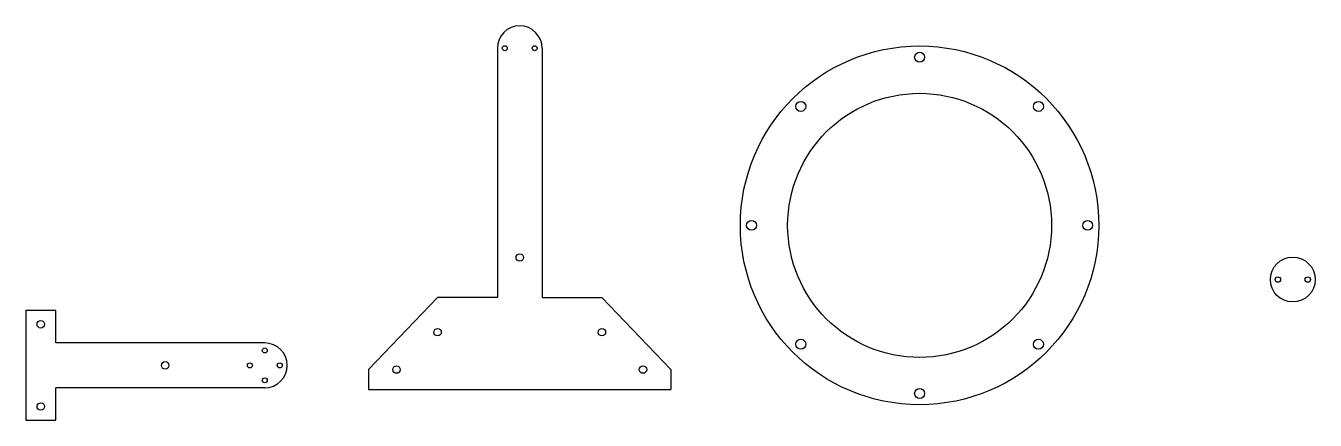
# Model space of a CAD drawing. Header units: millimetres. Extents: x -55 to 463, y -22 to 136.
import ezdxf

# ---------------------------------------------------------------- set-up
doc = ezdxf.new("R2010")
doc.units = ezdxf.units.MM

msp = doc.modelspace()

# ---------------------------------------------------------------- linework, layer by layer
at = {"color": 7, "linetype": 'Continuous', "lineweight": 25}
for p, q in [((134.68, 127.46), (134.68, 27.46)), ((152.68, 127.46), (152.68, 27.46)), ((110.68, 27.46), (82.98, -1.54)), ((134.68, 27.46), (110.68, 27.46)), ((152.68, 27.46), (176.68, 27.46)), ((176.68, 27.46), (204.37, -1.54)), ((-54.72, 22.15), (-54.72, -21.85)), ((-42.72, 22.15), (-54.72, 22.15)), ((-42.72, 9.15), (-42.72, 22.15)), ((41.28, 9.15), (-42.72, 9.15)), ((82.98, -1.54), (82.98, -9.54)), ((204.37, -1.54), (204.37, -9.54)), ((41.28, -8.85), (-42.72, -8.85)), ((-42.72, -21.85), (-42.72, -8.85)), ((82.98, -9.54), (204.37, -9.54)), ((-54.72, -21.85), (-42.72, -21.85))]:
    msp.add_line(p, q, dxfattribs=at)
for centre, radius in [((137.68, 127.46), 1), ((149.68, 127.46), 1), ((304.29, 56.36), 72), ((304.29, 123.86), 2), ((304.29, 56.36), 53), ((256.56, 104.09), 2), ((352.02, 104.09), 2), ((236.79, 56.36), 2), ((371.79, 56.36), 2), ((143.68, 43.46), 1.5), ((454.19, 34.61), 9), ((448.19, 34.61), 1.1), ((460.19, 34.61), 1.1), ((-48.72, 16.65), 1.5), ((110.68, 13.46), 1.5), ((176.68, 13.46), 1.5), ((256.56, 8.63), 2), ((352.02, 8.63), 2), ((41.28, 6.15), 1), ((1.28, 0.15), 1.5), ((35.28, 0.15), 1), ((47.28, 0.15), 1), ((41.28, -5.85), 1), ((94.18, -1.54), 1.5), ((193.18, -1.54), 1.5), ((304.29, -11.14), 2), ((-48.72, -16.35), 1.5)]:
    msp.add_circle(centre, radius, dxfattribs=at)
for centre, start, end in [((143.68, 127.46), 0, 180), ((41.28, 0.15), 270, 90)]:
    msp.add_arc(centre, 9, start, end, dxfattribs=at)

doc.saveas('drawing.dxf')
